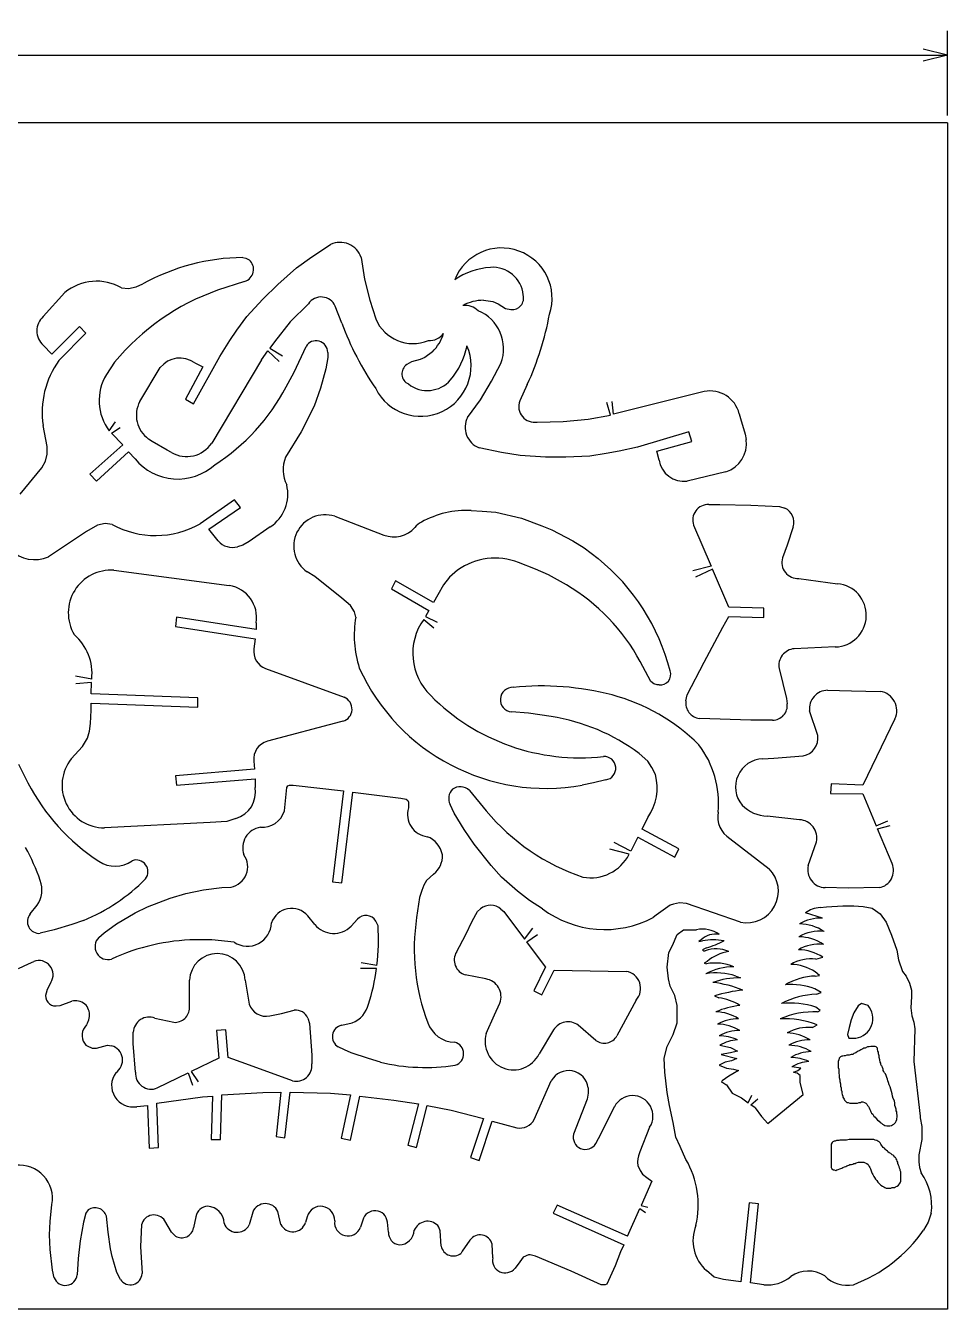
# Model space of a CAD drawing. Extents: x -78 to 327, y -11 to 277.
# Drawn here: x 159.8 to 327.1, y -11.2 to 221.7 of the extents above; entities that cross this region are included whole.
import ezdxf

# ---------------------------------------------------------------- set-up
doc = ezdxf.new("R2010")
doc.units = 0
doc.linetypes.add('CONTINUOUS1', pattern=[0])
doc.layers.get('0').update_dxf_attribs({"linetype": 'CONTINUOUS'})
doc.dimstyles.get("Standard").update_dxf_attribs({"dimtxt": 2.5, "dimasz": 2.5, "dimexe": 1.25, "dimexo": 0.625, "dimtad": 1, "dimcen": 2.5, "dimazin": 3, "dimtfac": 1, "dimtmove": 0, "dimatfit": 3})

# ---------------------------------------------------------------- blocks, each defined once
blk = doc.blocks.new('*D2')
at = {"color": 5, "linetype": 'CONTINUOUS1'}
for p, q in [((-54.06, 205.34), (-54.06, 220.7)), ((327.12, 205.34), (327.12, 220.7)), ((-54.06, 216.32), (-49.68, 217.42)), ((327.12, 216.32), (322.74, 217.42)), ((-54.06, 216.32), (-49.68, 215.23)), ((-54.06, 216.32), (327.12, 216.32)), ((327.12, 216.32), (322.74, 215.23))]:
    blk.add_line(p, q, dxfattribs=at)
at = {"color": 7}
blk.add_text('381,17', height=4.322, dxfattribs=at).set_placement((127.75, 217.28))

msp = doc.modelspace()

# ---------------------------------------------------------------- linework, layer by layer
at = {"layer": 'Offen', "color": 4, "linetype": 'CONTINUOUS'}
for p, q in [((211.782, 179.72), (215.182, 181.952)), ((199.245, 179.614), (199.776, 179.508)), ((199.776, 179.508), (200.413, 179.189)), ((209.02, 177.702), (211.782, 179.72)), ((220.707, 179.614), (221.345, 175.683)), ((205.62, 174.727), (209.02, 177.702)), ((179.907, 174.302), (181.076, 174.833)), ((199.563, 175.258), (194.676, 173.664)), ((202.857, 172.07), (205.62, 174.727)), ((221.345, 175.683), (222.301, 171.858)), ((163.013, 168.883), (166.945, 173.239)), ((177.251, 174.089), (178.526, 173.983)), ((178.526, 173.983), (179.907, 174.302)), ((199.988, 168.883), (202.857, 172.07)), ((211.145, 171.22), (207.851, 167.927)), ((217.201, 167.714), (216.032, 170.795)), ((222.301, 171.858), (223.363, 168.458)), ((242.913, 171.858), (244.613, 171.645)), ((244.613, 171.645), (245.57, 171.22)), ((245.57, 171.22), (246.951, 170.37)), ((246.951, 170.37), (247.907, 170.158)), ((198.182, 166.439), (199.988, 168.883)), ((207.851, 167.927), (204.982, 164.314)), ((169.601, 167.077), (164.607, 162.083)), ((165.882, 160.914), (170.77, 165.908)), ((170.77, 165.908), (169.601, 167.077)), ((196.907, 164.527), (198.182, 166.439)), ((164.607, 162.083), (163.013, 163.677)), ((195.101, 161.658), (196.907, 164.527)), ((204.982, 164.314), (204.161, 163.157)), ((204.161, 163.157), (206.466, 161.744)), ((208.595, 158.789), (210.72, 163.464)), ((190.32, 153.052), (195.101, 161.658)), ((202.645, 161.02), (193.613, 145.933)), ((202.645, 161.02), (203.813, 162.667)), ((203.813, 162.667), (205.864, 160.747)), ((214.651, 161.445), (214.332, 159.427)), ((214.651, 162.402), (214.651, 161.445)), ((229.845, 160.702), (228.995, 160.17)), ((231.438, 161.127), (229.845, 160.702)), ((232.288, 161.445), (231.438, 161.127)), ((233.67, 162.508), (232.288, 161.445)), ((175.976, 160.595), (174.488, 158.364)), ((180.545, 153.477), (184.263, 159.639)), ((192.02, 159.745), (188.832, 153.902)), ((190.532, 160.489), (192.02, 159.745)), ((207.107, 156.133), (208.595, 158.789)), ((214.332, 159.427), (213.376, 155.92)), ((244.401, 157.195), (246.101, 160.383)), ((242.382, 153.795), (244.401, 157.195)), ((250.882, 156.558), (249.501, 153.583)), ((188.832, 153.902), (190.32, 153.052)), ((213.376, 155.92), (212.207, 152.627)), ((240.045, 150.608), (242.382, 153.795)), ((282.97, 155.283), (266.547, 151.177)), ((212.207, 152.627), (209.87, 147.952)), ((265.97, 151.033), (265.311, 153.329)), ((266.547, 151.177), (266.266, 153.472)), ((163.757, 145.295), (163.013, 149.12)), ((175.02, 148.164), (176.154, 149.774)), ((252.688, 149.758), (257.363, 149.864)), ((257.363, 149.864), (261.932, 150.289)), ((261.932, 150.289), (265.97, 151.033)), ((289.345, 151.245), (289.557, 150.395)), ((289.557, 150.395), (290.407, 147.527)), ((175.439, 147.726), (176.975, 148.774)), ((177.463, 145.614), (175.439, 147.726)), ((209.87, 147.952), (207.001, 143.383)), ((280.207, 147.952), (270.857, 145.189)), ((280.738, 146.252), (280.207, 147.952)), ((290.407, 147.527), (290.62, 146.57)), ((163.757, 143.914), (163.757, 145.295)), ((177.463, 145.614), (171.513, 140.302)), ((182.776, 146.252), (182.138, 146.677)), ((185.538, 144.658), (182.776, 146.252)), ((186.282, 144.233), (185.538, 144.658)), ((246.207, 144.233), (242.17, 145.083)), ((267.563, 144.445), (265.226, 144.02)), ((270.857, 145.189), (267.563, 144.445)), ((274.363, 144.445), (280.738, 146.252)), ((274.788, 142.852), (274.363, 144.445)), ((162.801, 141.47), (163.438, 142.639)), ((163.438, 142.639), (163.757, 143.914)), ((172.682, 139.027), (178.526, 144.339)), ((178.526, 144.339), (179.695, 143.064)), ((249.607, 143.702), (246.207, 144.233)), ((254.176, 143.383), (249.607, 143.702)), ((257.895, 143.383), (254.176, 143.383)), ((262.251, 143.595), (257.895, 143.383)), ((265.226, 144.02), (262.251, 143.595)), ((158.87, 136.689), (162.801, 141.47)), ((171.513, 140.302), (172.682, 139.027)), ((286.901, 140.727), (279.888, 139.027)), ((197.757, 135.627), (191.488, 131.27)), ((198.82, 134.245), (197.757, 135.627)), ((193.082, 130.314), (198.82, 134.245)), ((240.682, 133.714), (242.701, 133.608)), ((242.701, 133.608), (245.145, 133.395)), ((245.145, 133.395), (249.82, 132.333)), ((283.82, 134.777), (285.838, 134.777)), ((285.838, 134.777), (291.47, 134.67)), ((291.47, 134.67), (296.676, 134.458)), ((296.676, 134.458), (297.632, 134.139)), ((172.895, 131.058), (170.876, 129.889)), ((174.276, 131.377), (172.895, 131.058)), ((175.551, 131.164), (174.276, 131.377)), ((204.238, 130.739), (200.413, 128.083)), ((215.926, 132.652), (224.851, 129.252)), ((249.82, 132.333), (253.538, 130.952)), ((253.538, 130.952), (255.345, 130.208)), ((281.057, 131.058), (284.245, 123.62)), ((299.12, 130.739), (298.057, 127.445)), ((170.876, 129.889), (163.97, 125.32)), ((194.782, 128.189), (193.082, 130.314)), ((255.345, 130.208), (259.17, 128.189)), ((259.17, 128.189), (261.188, 126.914)), ((199.245, 127.445), (198.288, 127.127)), ((200.413, 128.083), (199.245, 127.445)), ((261.188, 126.914), (263.738, 125.002)), ((298.057, 127.445), (297.207, 125.108)), ((252.37, 123.089), (249.288, 124.258)), ((284.245, 123.62), (280.945, 122.756)), ((175.87, 122.877), (196.801, 120.114)), ((212.313, 121.708), (210.932, 122.558)), ((217.201, 117.777), (212.313, 121.708)), ((236.751, 121.602), (235.688, 120.22)), ((238.238, 122.877), (236.751, 121.602)), ((254.707, 122.027), (252.37, 123.089)), ((258.001, 120.22), (254.707, 122.027)), ((284.482, 123.067), (281.438, 121.637)), ((287.432, 116.183), (284.482, 123.067)), ((300.182, 121.389), (307.195, 120.433)), ((226.976, 120.964), (226.232, 119.477)), ((226.232, 119.477), (233.032, 115.545)), ((233.882, 117.033), (226.976, 120.964)), ((235.688, 120.22), (234.626, 118.414)), ((218.795, 116.502), (217.201, 117.777)), ((219.538, 115.333), (218.795, 116.502)), ((234.626, 118.414), (233.882, 117.033)), ((187.238, 114.377), (187.026, 112.677)), ((201.688, 112.145), (187.238, 114.377)), ((219.751, 114.377), (219.538, 115.333)), ((233.032, 115.545), (232.387, 114.469)), ((232.387, 114.469), (234.521, 113.47)), ((286.37, 112.57), (287.432, 114.483)), ((293.807, 115.97), (287.432, 116.183)), ((287.432, 114.483), (293.807, 114.27)), ((293.807, 114.27), (293.807, 115.97)), ((187.026, 112.677), (201.476, 110.445)), ((201.688, 113.314), (201.688, 112.145)), ((232.076, 113.952), (233.889, 112.394)), ((282.97, 106.195), (286.37, 112.57)), ((201.476, 110.445), (201.263, 108.639)), ((306.77, 108.958), (299.332, 108.639)), ((203.388, 105.027), (217.626, 99.82)), ((273.301, 102.689), (271.388, 106.302)), ((279.888, 100.245), (282.97, 106.195)), ((296.57, 105.027), (297.951, 99.608)), ((171.832, 103.114), (168.914, 103.667)), ((171.808, 102.513), (168.937, 102.252)), ((171.726, 100.458), (171.808, 102.513)), ((273.832, 102.264), (273.301, 102.689)), ((191.063, 99.714), (171.726, 100.458)), ((274.47, 102.052), (273.832, 102.264)), ((274.788, 102.052), (274.47, 102.052)), ((279.676, 99.183), (279.888, 100.245)), ((305.388, 101.095), (309.745, 100.989)), ((309.745, 100.989), (314.951, 100.883)), ((171.726, 97.483), (171.726, 98.758)), ((171.726, 98.758), (191.063, 98.014)), ((191.063, 98.014), (191.063, 99.714)), ((297.951, 99.608), (298.057, 98.652)), ((171.62, 95.039), (171.726, 97.483)), ((251.095, 96.952), (248.013, 97.164)), ((255.238, 96.314), (251.095, 96.952)), ((291.47, 95.677), (282.12, 95.995)), ((295.401, 95.677), (291.47, 95.677)), ((303.582, 92.914), (302.095, 97.377)), ((317.607, 95.889), (311.763, 83.883)), ((171.088, 92.383), (171.407, 93.658)), ((171.407, 93.658), (171.62, 95.039)), ((216.988, 95.358), (203.707, 91.852)), ((217.413, 95.464), (216.988, 95.358)), ((168.113, 88.664), (170.132, 90.895)), ((170.132, 90.895), (171.088, 92.383)), ((272.77, 88.239), (271.176, 89.62)), ((293.595, 88.664), (295.613, 88.77)), ((295.613, 88.77), (300.926, 89.195)), ((158.551, 87.708), (160.251, 84.308)), ((201.37, 86.752), (187.026, 85.583)), ((201.263, 88.239), (201.37, 86.752)), ((273.513, 87.07), (272.77, 88.239)), ((274.151, 85.795), (273.513, 87.07)), ((187.026, 85.583), (187.238, 83.883)), ((187.238, 83.883), (201.476, 85.052)), ((201.476, 85.052), (201.476, 83.458)), ((207.426, 83.777), (207.745, 83.883)), ((207.745, 83.883), (208.382, 83.883)), ((208.382, 83.883), (217.52, 82.82)), ((262.888, 84.308), (260.87, 83.883)), ((265.12, 84.839), (262.888, 84.308)), ((306.026, 84.095), (305.92, 82.395)), ((311.763, 83.883), (306.026, 84.095)), ((206.788, 79.208), (207.213, 83.458)), ((207.213, 83.458), (207.426, 83.777)), ((217.52, 82.82), (215.501, 66.352)), ((217.201, 66.139), (219.22, 82.608)), ((219.22, 82.608), (227.932, 81.545)), ((227.932, 81.545), (228.888, 81.333)), ((240.363, 82.927), (243.445, 79.208)), ((305.92, 82.395), (311.763, 82.289)), ((311.763, 82.289), (314.187, 76.522)), ((228.888, 81.333), (229.207, 81.12)), ((229.207, 81.12), (229.313, 80.802)), ((229.313, 80.802), (229.313, 79.739)), ((237.601, 78.783), (236.857, 80.377)), ((193.295, 77.083), (174.17, 76.127)), ((196.376, 77.295), (193.295, 77.083)), ((197.97, 77.827), (196.376, 77.295)), ((239.407, 75.808), (237.601, 78.783)), ((271.707, 75.914), (272.77, 78.039)), ((300.288, 77.614), (294.445, 78.252)), ((314.187, 76.522), (316.335, 77.413)), ((241.213, 73.152), (239.407, 75.808)), ((278.401, 72.302), (271.707, 75.914)), ((314.42, 75.967), (316.759, 76.564)), ((317.076, 69.645), (314.42, 75.967)), ((244.295, 69.327), (241.213, 73.152)), ((269.37, 71.345), (265.84, 72.29)), ((269.65, 71.886), (266.642, 73.456)), ((270.963, 74.427), (269.65, 71.886)), ((270.963, 74.427), (277.657, 70.814)), ((277.657, 70.814), (278.401, 72.302)), ((287.645, 74.214), (294.763, 68.689)), ((301.882, 69.327), (303.37, 73.577)), ((233.882, 67.733), (232.607, 66.564)), ((246.207, 67.202), (244.295, 69.327)), ((192.126, 64.864), (195.42, 65.289)), ((195.42, 65.289), (197.12, 65.395)), ((215.501, 66.352), (217.201, 66.139)), ((232.076, 65.714), (231.757, 64.758)), ((232.607, 66.564), (232.076, 65.714)), ((249.076, 64.652), (246.207, 67.202)), ((309.107, 65.183), (304.963, 65.289)), ((314.738, 65.289), (309.107, 65.183)), ((181.926, 61.783), (186.07, 63.377)), ((186.07, 63.377), (188.938, 64.227)), ((188.938, 64.227), (192.126, 64.864)), ((231.332, 63.483), (230.801, 59.87)), ((231.757, 64.758), (231.332, 63.483)), ((251.307, 62.952), (249.076, 64.652)), ((253.645, 61.464), (251.307, 62.952)), ((160.676, 60.508), (161.951, 62.102)), ((176.295, 58.702), (179.695, 60.72)), ((179.695, 60.72), (181.926, 61.783)), ((240.895, 59.233), (241.851, 60.933)), ((241.851, 60.933), (242.382, 61.464)), ((246.101, 61.358), (246.632, 60.933)), ((246.632, 60.933), (250.404, 55.939)), ((276.807, 62.102), (274.257, 60.295)), ((277.445, 62.314), (276.807, 62.102)), ((278.507, 62.527), (277.445, 62.314)), ((279.782, 62.42), (278.507, 62.527)), ((289.557, 59.02), (279.782, 62.42)), ((304.432, 59.764), (301.351, 60.72)), ((304.007, 61.677), (305.176, 61.783)), ((305.176, 61.783), (308.151, 61.995)), ((308.151, 61.995), (310.17, 61.995)), ((310.17, 61.995), (311.87, 61.889)), ((311.87, 61.889), (313.463, 61.57)), ((313.463, 61.57), (314.101, 61.145)), ((314.101, 61.145), (314.951, 60.508)), ((168.22, 58.595), (165.032, 57.639)), ((170.345, 59.339), (168.22, 58.595)), ((174.063, 57.108), (176.295, 58.702)), ((212.313, 58.595), (211.038, 60.189)), ((220.07, 59.552), (218.901, 58.277)), ((223.788, 58.383), (223.363, 59.233)), ((239.726, 56.789), (240.895, 59.233)), ((274.257, 60.295), (273.726, 59.87)), ((314.951, 60.508), (316.013, 59.02)), ((316.013, 59.02), (316.97, 56.683)), ((163.757, 57.32), (162.482, 57.002)), ((165.032, 57.639), (163.757, 57.32)), ((173.107, 56.258), (174.063, 57.108)), ((238.026, 53.602), (239.726, 56.789)), ((250.404, 55.939), (251.857, 57.905)), ((250.778, 55.444), (252.738, 56.769)), ((277.232, 54.77), (278.082, 56.789)), ((278.082, 56.789), (279.251, 57.639)), ((279.251, 57.639), (281.588, 57.639)), ((316.97, 56.683), (317.926, 53.92)), ((193.613, 55.833), (190.638, 55.833)), ((197.651, 55.408), (193.613, 55.833)), ((254.176, 50.945), (250.778, 55.444)), ((276.595, 53.495), (277.232, 54.77)), ((282.438, 55.833), (282.013, 55.514)), ((282.013, 55.514), (282.651, 55.62)), ((283.395, 54.345), (282.651, 54.027)), ((282.651, 54.027), (282.863, 53.814)), ((282.863, 53.814), (283.182, 53.814)), ((317.926, 53.92), (318.245, 52.22)), ((158.551, 50.627), (160.357, 51.477)), ((160.357, 51.477), (161.313, 51.902)), ((223.597, 51.185), (220.739, 51.626)), ((276.276, 50.839), (276.595, 53.495)), ((283.501, 51.902), (282.97, 51.583)), ((282.97, 51.583), (283.395, 51.477)), ((303.263, 52.327), (304.538, 52.645)), ((318.245, 52.22), (318.988, 50.095)), ((223.522, 50.595), (220.629, 50.595)), ((243.338, 48.714), (239.62, 49.458)), ((254.176, 50.945), (252.051, 46.589)), ((253.538, 45.845), (255.77, 50.308)), ((255.77, 50.308), (268.838, 50.095)), ((276.488, 48.714), (276.276, 50.839)), ((288.707, 49.245), (289.557, 48.927)), ((303.901, 49.352), (303.157, 49.989)), ((303.157, 49.245), (303.901, 49.352)), ((318.988, 50.095), (319.626, 49.245)), ((319.626, 49.245), (320.263, 47.97)), ((163.757, 46.802), (163.545, 46.164)), ((164.395, 48.077), (163.757, 46.802)), ((189.576, 47.12), (189.576, 48.502)), ((189.576, 43.508), (189.576, 47.12)), ((199.67, 48.502), (200.413, 44.145)), ((252.051, 46.589), (253.538, 45.845)), ((276.807, 47.439), (276.488, 48.714)), ((277.657, 45.739), (276.807, 47.439)), ((304.22, 46.27), (303.051, 46.908)), ((320.263, 47.97), (320.582, 46.695)), ((320.582, 46.695), (320.582, 45.527)), ((166.095, 43.933), (168.22, 44.677)), ((244.932, 42.233), (245.888, 44.358)), ((270.645, 44.889), (267.138, 38.408)), ((278.082, 43.933), (277.657, 45.739)), ((284.882, 45.633), (285.626, 45.314)), ((303.37, 45.952), (304.22, 46.27)), ((311.551, 44.252), (310.913, 43.827)), ((312.72, 43.933), (311.551, 44.252)), ((320.582, 45.527), (320.476, 43.508)), ((165.351, 43.827), (166.095, 43.933)), ((204.132, 42.02), (206.257, 42.445)), ((206.257, 42.445), (208.595, 43.083)), ((243.445, 38.833), (244.932, 42.233)), ((278.082, 40.745), (278.082, 43.933)), ((304.007, 42.977), (303.263, 43.614)), ((303.582, 42.764), (304.007, 42.977)), ((310.17, 42.552), (309.638, 41.277)), ((310.913, 43.827), (310.17, 42.552)), ((320.476, 43.508), (320.688, 42.02)), ((320.688, 42.02), (321.007, 40.852)), ((170.876, 40.427), (170.557, 40.002)), ((171.088, 40.745), (170.876, 40.427)), ((183.307, 41.595), (186.707, 40.852)), ((211.038, 41.595), (211.357, 40.639)), ((211.357, 40.639), (211.782, 34.902)), ((217.201, 40.32), (219.113, 40.745)), ((263.313, 37.558), (260.126, 40.32)), ((277.338, 38.62), (278.082, 40.745)), ((302.626, 39.895), (303.476, 40.427)), ((309.32, 39.895), (309.001, 38.62)), ((309.638, 41.277), (309.32, 39.895)), ((321.007, 40.852), (321.22, 39.683)), ((321.22, 39.683), (321.007, 33.733)), ((179.376, 37.027), (179.376, 39.045)), ((196.163, 39.47), (194.463, 39.364)), ((194.463, 39.364), (194.888, 34.37)), ((196.588, 34.477), (196.163, 39.47)), ((255.663, 39.47), (253.007, 35.114)), ((276.276, 36.495), (277.338, 38.62)), ((309.001, 38.62), (309.213, 37.983)), ((309.213, 37.983), (310.488, 37.983)), ((170.77, 36.708), (170.982, 36.602)), ((170.982, 36.602), (171.938, 36.177)), ((171.938, 36.177), (172.682, 36.177)), ((172.682, 36.177), (174.701, 36.708)), ((174.701, 36.708), (175.445, 36.602)), ((179.801, 31.82), (179.376, 37.027)), ((217.732, 35.858), (216.563, 36.389)), ((218.901, 35.327), (217.732, 35.858)), ((222.088, 34.264), (218.901, 35.327)), ((275.745, 34.37), (276.276, 36.495)), ((285.838, 36.708), (287.751, 36.283)), ((287.751, 35.327), (286.051, 35.008)), ((286.051, 35.008), (288.92, 34.264)), ((287.751, 36.283), (289.026, 35.645)), ((289.026, 35.645), (287.751, 35.327)), ((309.638, 35.008), (309.32, 34.902)), ((309.957, 35.008), (309.638, 35.008)), ((310.17, 35.22), (309.957, 35.008)), ((310.488, 35.327), (310.17, 35.22)), ((310.807, 35.539), (310.488, 35.327)), ((311.232, 35.752), (310.807, 35.539)), ((311.445, 35.858), (311.232, 35.752)), ((311.657, 35.964), (311.445, 35.858)), ((311.763, 36.07), (311.657, 35.964)), ((311.976, 36.177), (311.763, 36.07)), ((312.188, 36.177), (311.976, 36.177)), ((312.613, 36.389), (312.188, 36.177)), ((312.932, 36.389), (312.613, 36.389)), ((313.251, 36.495), (312.932, 36.389)), ((313.463, 36.495), (313.251, 36.495)), ((313.782, 36.495), (313.463, 36.495)), ((313.995, 36.495), (313.782, 36.495)), ((314.207, 36.389), (313.995, 36.495)), ((314.42, 36.177), (314.207, 36.389)), ((314.42, 35.964), (314.42, 36.177)), ((314.526, 35.645), (314.42, 35.964)), ((314.632, 35.433), (314.526, 35.645)), ((314.632, 35.114), (314.632, 35.433)), ((314.738, 34.795), (314.632, 35.114)), ((194.888, 34.37), (189.848, 31.922)), ((199.776, 33.308), (196.588, 34.477)), ((208.276, 30.227), (199.776, 33.308)), ((211.782, 34.902), (211.782, 33.308)), ((224.213, 33.627), (222.088, 34.264)), ((275.851, 31.82), (275.745, 34.37)), ((286.795, 33.627), (285.732, 33.095)), ((285.732, 33.095), (287.007, 32.564)), ((287.963, 33.839), (286.795, 33.627)), ((288.92, 34.264), (287.963, 33.839)), ((300.501, 32.564), (298.907, 32.777)), ((307.407, 34.052), (307.301, 33.733)), ((307.301, 33.733), (307.301, 33.52)), ((307.301, 33.52), (307.301, 33.202)), ((307.301, 33.202), (307.301, 32.989)), ((307.301, 32.989), (307.301, 32.67)), ((307.301, 32.67), (307.407, 32.352)), ((307.513, 34.37), (307.407, 34.052)), ((307.726, 34.583), (307.513, 34.37)), ((307.938, 34.689), (307.726, 34.583)), ((308.151, 34.689), (307.938, 34.689)), ((308.363, 34.795), (308.151, 34.689)), ((308.576, 34.795), (308.363, 34.795)), ((308.895, 34.902), (308.576, 34.795)), ((309.107, 34.902), (308.895, 34.902)), ((309.32, 34.902), (309.107, 34.902)), ((314.738, 34.477), (314.738, 34.795)), ((314.845, 34.052), (314.738, 34.477)), ((314.951, 33.627), (314.845, 34.052)), ((315.057, 33.414), (314.951, 33.627)), ((315.057, 33.202), (315.057, 33.414)), ((315.163, 32.989), (315.057, 33.202)), ((315.27, 32.883), (315.163, 32.989)), ((315.376, 32.67), (315.27, 32.883)), ((315.482, 32.352), (315.376, 32.67)), ((321.007, 33.733), (322.176, 23.852)), ((183.732, 28.952), (189.31, 31.661)), ((189.31, 31.661), (190.133, 29.437)), ((189.848, 31.922), (191.169, 30.05)), ((276.276, 28.102), (275.851, 31.82)), ((287.432, 31.077), (286.263, 30.227)), ((287.007, 32.564), (288.282, 32.352)), ((288.176, 31.502), (287.432, 31.077)), ((289.238, 32.139), (288.176, 31.502)), ((288.282, 32.352), (289.238, 32.139)), ((299.226, 31.82), (299.545, 31.927)), ((299.545, 31.714), (299.226, 31.82)), ((299.545, 31.927), (299.97, 32.139)), ((299.863, 31.608), (299.545, 31.714)), ((300.182, 31.395), (299.863, 31.608)), ((299.97, 32.139), (300.501, 32.564)), ((300.395, 31.183), (300.182, 31.395)), ((300.395, 30.014), (300.395, 31.183)), ((307.407, 32.352), (307.407, 32.033)), ((307.407, 32.033), (307.407, 31.608)), ((307.407, 31.608), (307.513, 31.289)), ((307.513, 31.289), (307.513, 30.864)), ((307.513, 30.864), (307.62, 30.439)), ((307.62, 30.439), (307.62, 30.12)), ((315.482, 32.139), (315.482, 32.352)), ((315.588, 31.927), (315.482, 32.139)), ((315.695, 31.714), (315.588, 31.927)), ((315.907, 31.502), (315.695, 31.714)), ((316.013, 31.183), (315.907, 31.502)), ((316.12, 30.864), (316.013, 31.183)), ((316.226, 30.545), (316.12, 30.864)), ((316.332, 30.227), (316.226, 30.545)), ((195.42, 27.677), (202.857, 28.102)), ((202.857, 28.102), (206.151, 28.208)), ((206.151, 28.208), (205.301, 20.133)), ((206.895, 19.92), (207.851, 28.208)), ((207.851, 28.208), (215.182, 27.995)), ((215.182, 27.995), (218.795, 27.677)), ((252.157, 23.214), (255.238, 30.227)), ((261.932, 27.995), (261.72, 26.933)), ((261.932, 28.952), (261.932, 27.995)), ((276.701, 25.764), (276.276, 28.102)), ((286.263, 30.227), (286.157, 30.014)), ((286.157, 30.014), (286.37, 29.908)), ((286.37, 29.908), (286.582, 29.802)), ((286.582, 29.802), (286.901, 29.589)), ((286.901, 29.589), (287.007, 29.483)), ((287.007, 29.483), (288.07, 27.995)), ((288.07, 27.995), (289.77, 27.145)), ((300.926, 27.783), (300.395, 30.014)), ((307.62, 30.12), (307.726, 29.695)), ((307.726, 29.695), (307.726, 29.27)), ((307.726, 29.27), (307.832, 28.952)), ((307.832, 28.952), (307.832, 28.633)), ((307.832, 28.633), (307.938, 28.314)), ((307.938, 28.314), (307.938, 27.995)), ((307.938, 27.995), (308.045, 27.783)), ((316.438, 29.908), (316.332, 30.227)), ((316.545, 29.483), (316.438, 29.908)), ((316.757, 29.164), (316.545, 29.483)), ((316.863, 28.739), (316.757, 29.164)), ((316.97, 28.314), (316.863, 28.739)), ((317.076, 27.889), (316.97, 28.314)), ((180.013, 25.552), (181.926, 25.764)), ((181.926, 25.764), (182.245, 18.008)), ((183.626, 26.189), (191.913, 27.358)), ((183.945, 18.114), (183.626, 26.189)), ((191.913, 27.358), (193.72, 27.464)), ((193.72, 27.464), (193.507, 19.602)), ((195.207, 19.602), (195.42, 27.677)), ((218.795, 27.677), (217.095, 19.814)), ((218.795, 19.495), (220.495, 27.464)), ((220.495, 27.464), (226.657, 26.72)), ((226.657, 26.72), (231.12, 26.083)), ((231.12, 26.083), (229.207, 18.539)), ((230.801, 18.114), (232.713, 25.764)), ((232.713, 25.764), (237.07, 24.914)), ((261.72, 26.933), (259.276, 20.558)), ((277.338, 22.683), (276.701, 25.764)), ((289.77, 27.145), (290.992, 26.242)), ((290.992, 26.242), (291.653, 27.651)), ((291.48, 25.882), (292.713, 26.992)), ((292.213, 25.339), (291.48, 25.882)), ((294.551, 22.47), (300.926, 27.783)), ((308.045, 27.783), (308.151, 27.464)), ((308.151, 27.464), (308.151, 27.252)), ((308.151, 27.252), (308.363, 26.933)), ((308.363, 26.933), (308.47, 26.72)), ((308.47, 26.72), (308.682, 26.508)), ((308.682, 26.508), (308.895, 26.295)), ((308.895, 26.295), (309.107, 26.295)), ((309.107, 26.295), (309.426, 26.189)), ((309.426, 26.189), (309.638, 26.189)), ((309.638, 26.189), (309.957, 26.189)), ((309.957, 26.189), (310.276, 26.189)), ((310.276, 26.189), (310.595, 26.189)), ((310.595, 26.189), (310.807, 26.189)), ((310.807, 26.189), (311.126, 26.295)), ((311.126, 26.295), (311.338, 26.295)), ((311.338, 26.295), (311.551, 26.402)), ((311.551, 26.402), (311.763, 26.402)), ((311.763, 26.402), (312.082, 26.295)), ((312.082, 26.295), (312.295, 26.189)), ((312.295, 26.189), (312.507, 25.977)), ((312.507, 25.977), (312.613, 25.764)), ((312.613, 25.764), (312.826, 25.552)), ((317.182, 27.464), (317.076, 27.889)), ((317.288, 27.039), (317.182, 27.464)), ((317.501, 26.614), (317.288, 27.039)), ((317.607, 26.189), (317.501, 26.614)), ((317.607, 25.764), (317.607, 26.189)), ((317.713, 25.445), (317.607, 25.764)), ((237.07, 24.914), (242.913, 23.427)), ((242.913, 23.427), (240.576, 16.308)), ((264.27, 20.664), (266.713, 25.552)), ((292.213, 25.339), (293.382, 23.745)), ((293.382, 23.745), (294.551, 22.47)), ((312.826, 25.552), (312.932, 25.339)), ((312.932, 25.339), (313.038, 25.02)), ((313.038, 25.02), (313.145, 24.808)), ((313.145, 24.808), (313.251, 24.595)), ((313.251, 24.595), (313.357, 24.383)), ((313.357, 24.383), (313.57, 24.17)), ((313.57, 24.17), (313.782, 23.852)), ((313.782, 23.852), (313.995, 23.639)), ((313.995, 23.639), (314.207, 23.427)), ((314.207, 23.427), (314.42, 23.108)), ((317.82, 25.127), (317.713, 25.445)), ((317.82, 24.808), (317.82, 25.127)), ((317.926, 24.595), (317.82, 24.808)), ((317.926, 24.383), (317.926, 24.595)), ((318.032, 23.958), (317.926, 24.383)), ((317.926, 23.427), (318.032, 23.639)), ((317.926, 23.214), (317.926, 23.427)), ((318.032, 23.639), (318.032, 23.958)), ((322.176, 23.852), (322.176, 23.533)), ((322.176, 23.533), (322.495, 21.939)), ((242.17, 15.777), (244.507, 22.895)), ((244.507, 22.895), (248.97, 21.727)), ((273.088, 21.833), (271.282, 17.37)), ((277.87, 20.027), (277.338, 22.683)), ((314.42, 23.108), (314.738, 22.895)), ((314.738, 22.895), (314.951, 22.683)), ((314.951, 22.683), (315.163, 22.577)), ((315.163, 22.577), (315.376, 22.364)), ((315.376, 22.364), (315.588, 22.258)), ((315.588, 22.258), (315.801, 22.152)), ((315.801, 22.152), (316.12, 22.045)), ((316.12, 22.045), (316.332, 22.045)), ((316.332, 22.045), (316.651, 22.045)), ((316.651, 22.045), (316.97, 22.152)), ((316.97, 22.152), (317.182, 22.258)), ((317.182, 22.258), (317.395, 22.364)), ((317.395, 22.364), (317.501, 22.47)), ((317.501, 22.47), (317.713, 22.683)), ((317.713, 22.683), (317.82, 22.895)), ((317.82, 22.895), (317.926, 23.214)), ((322.495, 21.939), (322.495, 19.602)), ((193.507, 19.602), (195.207, 19.602)), ((205.301, 20.133), (206.895, 19.92)), ((217.095, 19.814), (218.795, 19.495)), ((263.313, 18.858), (264.27, 20.664)), ((278.613, 18.327), (277.87, 20.027)), ((306.238, 19.07), (306.026, 18.752)), ((306.026, 18.752), (306.026, 18.645)), ((306.026, 18.645), (306.026, 18.327)), ((306.345, 19.177), (306.238, 19.07)), ((306.557, 19.283), (306.345, 19.177)), ((306.77, 19.283), (306.557, 19.283)), ((306.982, 19.389), (306.77, 19.283)), ((307.407, 19.389), (306.982, 19.389)), ((307.62, 19.495), (307.407, 19.389)), ((307.938, 19.495), (307.62, 19.495)), ((308.363, 19.495), (307.938, 19.495)), ((308.788, 19.495), (308.363, 19.495)), ((309.32, 19.602), (308.788, 19.495)), ((309.851, 19.602), (309.32, 19.602)), ((310.488, 19.602), (309.851, 19.602)), ((311.02, 19.602), (310.488, 19.602)), ((311.551, 19.602), (311.02, 19.602)), ((312.082, 19.602), (311.551, 19.602)), ((312.507, 19.602), (312.082, 19.602)), ((312.932, 19.602), (312.507, 19.602)), ((313.251, 19.602), (312.932, 19.602)), ((313.463, 19.602), (313.251, 19.602)), ((313.782, 19.602), (313.463, 19.602)), ((313.995, 19.495), (313.782, 19.602)), ((314.313, 19.389), (313.995, 19.495)), ((314.526, 19.283), (314.313, 19.389)), ((314.738, 19.177), (314.526, 19.283)), ((314.951, 18.964), (314.738, 19.177)), ((315.057, 18.752), (314.951, 18.964)), ((315.163, 18.539), (315.057, 18.752)), ((322.495, 19.602), (321.963, 16.839)), ((182.245, 18.008), (183.945, 18.114)), ((229.207, 18.539), (230.801, 18.114)), ((240.576, 16.308), (242.17, 15.777)), ((271.07, 16.627), (270.963, 16.095)), ((271.282, 17.37), (271.07, 16.627)), ((279.676, 15.989), (278.613, 18.327)), ((306.026, 18.327), (306.026, 18.008)), ((306.026, 18.008), (306.026, 17.583)), ((306.026, 17.583), (306.026, 17.37)), ((306.026, 17.37), (306.026, 17.052)), ((306.026, 17.052), (306.026, 16.839)), ((306.026, 16.839), (306.026, 16.627)), ((306.026, 16.627), (306.026, 16.308)), ((306.026, 16.308), (306.026, 16.095)), ((315.376, 18.327), (315.163, 18.539)), ((315.482, 18.114), (315.376, 18.327)), ((315.695, 18.008), (315.482, 18.114)), ((315.907, 17.795), (315.695, 18.008)), ((316.013, 17.689), (315.907, 17.795)), ((316.226, 17.477), (316.013, 17.689)), ((316.332, 17.37), (316.226, 17.477)), ((316.545, 17.158), (316.332, 17.37)), ((316.863, 17.052), (316.545, 17.158)), ((317.076, 16.839), (316.863, 17.052)), ((317.288, 16.733), (317.076, 16.839)), ((317.395, 16.627), (317.288, 16.733)), ((317.607, 16.414), (317.395, 16.627)), ((317.713, 16.308), (317.607, 16.414)), ((317.82, 16.095), (317.713, 16.308)), ((321.963, 16.839), (321.963, 15.564)), ((270.963, 16.095), (270.857, 15.564)), ((270.857, 15.564), (270.857, 15.458)), ((270.857, 15.458), (270.963, 14.82)), ((270.963, 14.82), (271.282, 14.183)), ((271.282, 14.183), (271.388, 13.97)), ((306.026, 16.095), (306.026, 15.883)), ((306.026, 15.883), (306.026, 15.67)), ((306.026, 15.67), (306.026, 15.458)), ((306.026, 15.458), (306.026, 15.033)), ((306.026, 15.033), (306.026, 14.714)), ((306.026, 14.714), (306.026, 14.502)), ((306.026, 14.502), (306.132, 14.289)), ((306.132, 14.289), (306.451, 14.077)), ((306.451, 14.077), (306.557, 14.077)), ((306.557, 14.077), (306.876, 13.97)), ((306.876, 13.97), (307.088, 14.077)), ((307.088, 14.077), (307.301, 14.183)), ((307.301, 14.183), (307.62, 14.289)), ((307.62, 14.289), (307.938, 14.395)), ((307.938, 14.395), (308.151, 14.502)), ((308.151, 14.502), (308.47, 14.608)), ((308.47, 14.608), (308.682, 14.714)), ((308.682, 14.714), (308.895, 14.82)), ((308.895, 14.82), (309.213, 14.927)), ((309.213, 14.927), (309.426, 15.033)), ((309.426, 15.033), (309.745, 15.033)), ((309.745, 15.033), (309.957, 15.139)), ((309.957, 15.139), (310.17, 15.245)), ((310.17, 15.245), (310.382, 15.245)), ((310.382, 15.245), (310.595, 15.352)), ((310.595, 15.352), (311.02, 15.458)), ((311.02, 15.458), (311.338, 15.458)), ((311.338, 15.458), (311.657, 15.458)), ((311.657, 15.458), (311.976, 15.458)), ((311.976, 15.458), (312.188, 15.352)), ((312.188, 15.352), (312.507, 15.245)), ((312.507, 15.245), (312.72, 15.033)), ((312.72, 15.033), (312.932, 14.714)), ((312.932, 14.714), (313.038, 14.502)), ((313.038, 14.502), (313.145, 14.289)), ((313.145, 14.289), (313.251, 14.077)), ((313.251, 14.077), (313.357, 13.758)), ((317.926, 15.883), (317.82, 16.095)), ((318.032, 15.67), (317.926, 15.883)), ((318.138, 15.458), (318.032, 15.67)), ((318.138, 15.245), (318.138, 15.458)), ((318.245, 14.927), (318.138, 15.245)), ((318.351, 14.714), (318.245, 14.927)), ((318.457, 14.395), (318.351, 14.714)), ((318.563, 14.183), (318.457, 14.395)), ((318.563, 13.97), (318.563, 14.183)), ((321.963, 15.564), (322.07, 14.502)), ((322.07, 14.502), (322.388, 13.545)), ((271.388, 13.97), (271.813, 13.333)), ((273.513, 12.058), (271.528, 7.615)), ((271.813, 13.333), (272.557, 12.695)), ((272.557, 12.695), (273.513, 12.058)), ((313.357, 13.758), (313.463, 13.439)), ((313.463, 13.439), (313.57, 13.227)), ((313.57, 13.227), (313.782, 12.908)), ((313.782, 12.908), (313.888, 12.695)), ((313.888, 12.695), (314.101, 12.377)), ((314.101, 12.377), (314.313, 12.164)), ((314.313, 12.164), (314.526, 11.845)), ((314.526, 11.845), (314.738, 11.633)), ((318.457, 11.527), (318.563, 11.739)), ((318.67, 13.758), (318.563, 13.97)), ((318.563, 11.739), (318.67, 12.058)), ((318.67, 13.545), (318.67, 13.758)), ((318.67, 13.227), (318.67, 13.545)), ((318.67, 13.014), (318.67, 13.227)), ((318.67, 12.802), (318.67, 13.014)), ((318.67, 12.589), (318.67, 12.802)), ((318.67, 12.27), (318.67, 12.589)), ((318.67, 12.058), (318.67, 12.27)), ((314.738, 11.633), (314.951, 11.42)), ((314.951, 11.42), (315.057, 11.314)), ((315.057, 11.314), (315.376, 11.102)), ((315.376, 11.102), (315.588, 10.995)), ((315.588, 10.995), (315.801, 10.889)), ((315.801, 10.889), (316.013, 10.783)), ((316.013, 10.783), (316.226, 10.783)), ((316.226, 10.783), (316.545, 10.783)), ((316.545, 10.783), (316.863, 10.783)), ((316.863, 10.783), (317.076, 10.889)), ((317.076, 10.889), (317.288, 10.889)), ((317.288, 10.889), (317.501, 10.889)), ((317.501, 10.889), (317.713, 10.995)), ((317.713, 10.995), (318.032, 11.102)), ((318.032, 11.102), (318.245, 11.314)), ((318.245, 11.314), (318.457, 11.527)), ((164.288, 4.727), (164.607, 7.808)), ((256.301, 7.702), (255.557, 6.214)), ((269.051, 2.07), (256.301, 7.702)), ((269.051, 2.07), (271.282, 7.064)), ((271.282, 7.064), (272.362, 6.354)), ((271.528, 7.615), (272.787, 7.308)), ((291.151, 8.127), (289.663, -6.217)), ((292.851, 7.914), (291.151, 8.127)), ((291.363, -6.43), (292.851, 7.914)), ((164.182, 2.283), (164.288, 4.727)), ((170.77, 6.214), (170.345, 4.62)), ((171.195, 6.852), (170.77, 6.214)), ((174.807, 2.814), (174.488, 5.683)), ((186.282, 2.814), (185.113, 4.833)), ((190.745, 5.577), (190.32, 3.558)), ((201.051, 6.427), (200.413, 4.089)), ((206.151, 4.195), (205.62, 6.533)), ((210.932, 5.577), (210.613, 4.514)), ((221.026, 4.939), (220.601, 3.664)), ((255.557, 6.214), (268.413, 0.477)), ((324.195, 6.214), (323.663, 4.62)), ((170.345, 4.62), (169.707, 1.22)), ((175.232, -0.267), (174.807, 2.814)), ((180.863, 4.089), (180.651, 0.158)), ((187.026, 2.07), (186.282, 2.814)), ((225.701, 2.814), (225.488, 4.62)), ((234.838, 3.664), (234.626, 3.983)), ((235.051, 3.027), (234.838, 3.664)), ((235.263, 0.264), (235.051, 3.027)), ((323.663, 4.62), (322.813, 3.133)), ((164.288, -0.373), (164.182, 2.283)), ((169.707, 1.22), (169.388, -1.967)), ((180.651, 0.158), (180.97, -4.73)), ((240.47, 1.327), (239.088, -0.692)), ((244.613, -1.861), (244.507, 0.583)), ((268.413, 0.477), (267.776, -0.798)), ((164.713, -4.092), (164.288, -0.373)), ((169.388, -1.967), (169.176, -4.942)), ((175.551, -1.648), (175.232, -0.267)), ((176.401, -4.517), (175.551, -1.648)), ((239.088, -0.692), (238.876, -1.011)), ((250.138, -1.755), (249.501, -2.605)), ((251.095, -1.33), (250.138, -1.755)), ((251.413, -1.33), (251.095, -1.33)), ((252.37, -1.542), (251.413, -1.33)), ((258.851, -4.305), (252.37, -1.542)), ((267.776, -0.798), (266.82, -3.348)), ((165.032, -5.473), (164.713, -4.092)), ((177.038, -5.792), (176.401, -4.517)), ((249.501, -2.605), (248.651, -3.773)), ((264.27, -6.748), (258.851, -4.305)), ((266.82, -3.348), (265.332, -6.642)), ((284.776, -5.367), (283.395, -4.198)), ((265.013, -6.748), (264.27, -6.748)), ((265.332, -6.642), (265.013, -6.748)), ((286.476, -5.792), (284.776, -5.367)), ((289.663, -6.217), (286.476, -5.792)), ((293.807, -6.748), (291.363, -6.43))]:
    msp.add_line(p, q, dxfattribs=at)
for centre, radius, start, end in [((216.923, 178.367), 3.985, 18.23855, 115.89725), ((199.858, 140.373), 39.245, 90.89498, 118.59215), ((246.216, 172.174), 9.164, 341.77667, 158.20034), ((198.919, 177.455), 2.29, 286.35954, 49.23952), ((245.258, 164.174), 13.676, 94.48347, 123.50984), ((244.619, 172.279), 5.546, 5.54051, 94.44697), ((172.711, 166.229), 9.077, 59.98975, 129.43976), ((208.651, 133.754), 42.287, 109.29858, 140.59802), ((213.468, 169.628), 2.817, 24.48489, 145.57563), ((248.101, 172.26), 2.111, 264.7375, 15.20198), ((243.053, 163.606), 8.253, 90.96871, 117.87284), ((239.592, 167.581), 3.345, 44.99235, 96.82067), ((165.351, 166.28), 3.499, 131.92254, 228.07746), ((268.726, 186.851), 54.964, 200.37555, 214.37986), ((230.159, 171.391), 7.401, 203.34822, 291.95557), ((239.094, 163.026), 7.489, 339.33417, 67.52322), ((200.94, 179.387), 54.913, 335.43416, 349.42332), ((233.032, 167.927), 3.402, 268.21009, 321.34019), ((227.828, 168.354), 8.265, 314.9803, 342.01117), ((212.541, 162.398), 2.11, 0.10801, 149.64398), ((231.53, 159.951), 9.154, 206.8651, 23.28926), ((226.554, 166.233), 13.647, 319.71062, 348.75072), ((178.758, 151.536), 15.928, 143.93273, 188.72466), ((187.845, 156.766), 4.591, 54.17852, 141.26513), ((182.247, 153.654), 9.076, 148.73887, 217.22405), ((230.16, 158.509), 2.03, 125.04036, 245.3485), ((174.386, 173.137), 36.876, 302.39949, 332.54061), ((232.751, 161.024), 5.552, 231.74813, 319.35781), ((284.06, 149.953), 5.44, 13.74441, 101.5607), ((185.23, 150.988), 5.305, 152.02603, 234.35519), ((252.203, 152.594), 2.877, 159.88649, 279.72465), ((243.556, 148.787), 3.956, 152.59764, 249.47738), ((189.037, 149.012), 5.516, 240.04423, 326.06627), ((285.316, 145.84), 5.354, 287.22075, 7.83686), ((187.428, 149.441), 10.023, 219.50958, 312.07971), ((212.629, 141.121), 6.066, 158.10481, 206.76848), ((279.34, 143.608), 4.614, 189.43629, 276.82391), ((200.301, 136.674), 7.122, 303.56168, 13.93731), ((214.175, 127.236), 5.692, 72.08223, 235.27118), ((239.912, 116.733), 16.999, 87.40357, 119.07747), ((283.692, 131.986), 2.794, 87.38794, 199.39791), ((296.459, 131.6), 2.797, 342.06829, 65.19047), ((183.423, 145.72), 16.549, 241.59545, 299.16848), ((226.688, 133.934), 5.03, 248.58426, 318.97894), ((233.699, 127.894), 4.225, 118.99363, 139.58518), ((197.378, 130.439), 3.435, 220.91284, 285.37036), ((161.457, 131.051), 6.257, 225.40302, 293.67717), ((245.032, 113.42), 11.644, 68.55855, 125.69149), ((239.364, 95.001), 38.655, 14.38169, 50.90759), ((299.965, 124.264), 2.883, 162.99003, 274.32959), ((175.342, 115.126), 7.769, 86.10436, 210.44843), ((195.794, 114.234), 5.965, 351.12784, 80.28554), ((239.376, 88.909), 36.432, 28.51594, 59.25493), ((306.664, 114.707), 5.75, 271.05439, 84.70342), ((238.984, 111.059), 19.517, 170.21343, 197.67694), ((240.683, 107.781), 10.59, 144.36217, 226.18562), ((162.512, 104.102), 9.373, 353.95201, 49.12995), ((204.587, 108.163), 3.358, 171.84881, 249.08228), ((299.639, 105.542), 3.112, 95.65535, 189.53394), ((254.291, 120.534), 37.237, 204.43151, 280.17544), ((274.998, 103.96), 1.92, 263.74221, 19.52282), ((260.402, 126.892), 38.046, 224.68212, 276.47845), ((248.226, 99.392), 2.238, 87.27139, 264.55738), ((253.417, 50.325), 51.553, 75.5419, 95.66069), ((257.273, 66.342), 35.081, 45.15166, 75.10874), ((305.429, 97.741), 3.354, 90.69492, 186.24154), ((314.411, 97.392), 3.532, 334.80784, 81.21051), ((216.775, 97.679), 2.305, 286.07977, 68.33483), ((282.433, 98.766), 2.788, 171.39371, 263.55864), ((295.409, 98.342), 2.666, 269.81766, 6.66174), ((249.871, 61.213), 35.509, 53.12998, 81.30521), ((204.548, 88.65), 3.31, 104.71159, 187.13402), ((268.09, 80.606), 17.504, 354.71988, 37.30247), ((300.395, 92.383), 3.231, 279.46232, 9.46232), ((174.179, 83.863), 7.736, 141.63764, 269.92817), ((264.802, 86.954), 2.138, 278.5447, 92.87648), ((293.802, 83.552), 5.117, 92.31888, 219.8908), ((193.841, 101.716), 37.833, 207.39554, 236.76759), ((265.129, 83.401), 9.335, 324.94246, 14.86254), ((196.582, 82.598), 4.969, 286.21554, 9.96825), ((239.09, 81.447), 2.476, 136.88973, 205.61794), ((238.691, 81.118), 2.463, 47.22903, 124.8806), ((202.782, 80.398), 4.18, 265.20078, 343.45965), ((233.234, 78.586), 4.087, 163.61577, 262.67822), ((273.3, 103.999), 38.806, 219.70551, 251.48402), ((294.67, 84.94), 6.692, 224.24846, 268.07406), ((290.082, 78.16), 4.638, 169.62556, 238.29942), ((300.106, 74.281), 3.338, 347.82652, 86.87218), ((202.972, 72.528), 3.744, 98.28881, 200.1429), ((231.119, 70.39), 4.439, 11.02611, 68.94766), ((125.516, 53.905), 39.074, 18.90398, 28.54931), ((176.058, 74.534), 5.351, 236.53459, 305.47558), ((179.899, 68.169), 2.138, 323.02501, 110.12105), ((196.365, 69.087), 3.768, 281.55579, 34.84139), ((231.237, 71.051), 4.243, 308.5662, 2.5459), ((262.386, 74.919), 7.845, 259.64916, 332.89927), ((290.716, 64.633), 5.731, 258.33647, 45.06202), ((305.027, 68.532), 3.244, 165.82521, 268.87349), ((314.211, 68.377), 3.133, 279.69242, 23.87287), ((157.807, 64.858), 4.977, 326.3744, 20.04765), ((157.059, 91.353), 34.661, 292.53803, 315.09121), ((208.117, 57.629), 3.885, 41.22836, 160.67976), ((244.179, 59.233), 2.865, 47.87403, 128.85281), ((264.938, 76.451), 18.766, 233.00088, 297.92358), ((304.295, 56.71), 4.975, 93.31578, 126.28198), ((162.276, 59.114), 2.122, 138.94195, 275.56871), ((200.093, 59.019), 4.359, 235.93675, 358.61678), ((215.754, 61.462), 4.478, 219.80548, 314.65409), ((221.598, 58.166), 2.063, 31.13387, 137.81105), ((184.818, 55.816), 39.055, 353.19095, 3.76874), ((268.094, 54.138), 37.731, 171.26116, 200.78999), ((304.124, 52.356), 7.414, 87.61378, 121.14901), ((300.2, 50.515), 8.187, 56.22533, 89.37759), ((174.785, 54.595), 2.362, 135.25814, 286.21284), ((282.704, 52.55), 5.21, 54.45577, 102.35988), ((285.023, 53.08), 3.776, 79.17741, 133.201), ((303.901, 49.989), 7.38, 83.38654, 120.25644), ((300.093, 48.177), 8.187, 56.22533, 89.37759), ((191.367, 18.004), 37.836, 91.10285, 114.88638), ((240.453, 52.157), 2.825, 149.23819, 252.83683), ((284.617, 45.845), 9.971, 78.6302, 101.3698), ((285.181, 48.717), 5.475, 65.72144, 111.41436), ((277.199, 74.456), 21.043, 287.12253, 296.48029), ((288.91, 45.31), 8.527, 99.98149, 129.37224), ((303.795, 47.652), 7.38, 83.38654, 120.25644), ((299.987, 45.84), 8.187, 56.22533, 89.37759), ((162.24, 49.495), 2.579, 326.65056, 111.05619), ((194.623, 48.289), 5.051, 2.41103, 177.58897), ((284.982, 42.659), 8.96, 67.65239, 100.2027), ((302.413, 44.995), 7.38, 83.38654, 120.25644), ((298.606, 43.184), 8.187, 56.22533, 89.37759), ((184.818, 55.816), 39.055, 342.61316, 352.31774), ((268.313, 46.997), 3.143, 317.88717, 80.38012), ((288.545, 39.483), 11.464, 90.78097, 117.29151), ((285.173, 38.941), 10.893, 71.06847, 99.96231), ((289.407, 34.718), 14.21, 89.39242, 109.92737), ((303.39, 38.445), 10.803, 91.23483, 121.54425), ((242.907, 45.537), 3.206, 338.41629, 82.2702), ((282.521, 28.745), 19.439, 67.42993, 83.96951), ((292.698, 20.889), 25.949, 96.00723, 107.52935), ((298.927, 36.796), 10.92, 67.81204, 96.24874), ((165.255, 45.619), 1.795, 162.33154, 273.05694), ((168.923, 42.268), 2.509, 351.89428, 106.27695), ((284.13, 35.185), 10.239, 58.69015, 81.59942), ((303.834, 31.406), 14.553, 91.82976, 118.03308), ((298.67, 29.581), 14.766, 71.87371, 96.51284), ((186.916, 43.504), 2.66, 265.51031, 0.0845), ((203.443, 45.131), 3.186, 198.02128, 282.48895), ((208.789, 40.65), 2.44, 22.78358, 94.55903), ((217.209, 45.414), 5.042, 292.19823, 345.42992), ((292.103, 25.346), 18.775, 98.11977, 111.91695), ((284.858, 34.623), 8.144, 57.46141, 88.33313), ((303.077, 26.685), 16.087, 88.20179, 113.03752), ((309.986, 41.565), 3.617, 277.99153, 40.89638), ((172.677, 38.485), 2.607, 144.4152, 222.96757), ((168.2, 42.161), 3.217, 333.8907, 355.59906), ((182.24, 38.936), 2.866, 68.12913, 177.80968), ((217.632, 38.233), 2.131, 101.67056, 239.90739), ((237.866, 42.62), 5.383, 200.38037, 268.30897), ((258.281, 37.869), 3.068, 53.02677, 148.54183), ((289.045, 34.136), 7.356, 88.49064, 119.58184), ((285.239, 32.371), 8.163, 58.93699, 88.77433), ((297.521, 24.524), 16.981, 69.4696, 92.49176), ((301.797, 32.462), 7.479, 83.63848, 120.0045), ((248.38, 37.368), 5.148, 163.46991, 334.02908), ((264.846, 39.693), 2.628, 234.32927, 330.72835), ((289.386, 31.91), 7.455, 89.49663, 119.34491), ((285.616, 30.229), 8.18, 65.36407, 89.18722), ((289.523, 30.216), 7.464, 93.8188, 119.57969), ((297.82, 30.798), 8.144, 57.46141, 88.33313), ((302.032, 30.211), 7.455, 88.70296, 119.36953), ((174.695, 33.987), 2.72, 303.31346, 73.99163), ((237.178, 35.152), 2.153, 287.17526, 75.76234), ((298.201, 28.546), 8.163, 58.93699, 88.77433), ((302.519, 28.132), 7.408, 90.81403, 121.07677), ((208.937, 33.01), 2.861, 256.63794, 5.97928), ((232.344, 67.416), 34.754, 256.47092, 279.05512), ((298.579, 26.298), 8.18, 65.36407, 89.18722), ((302.579, 26.387), 7.369, 94.59757, 119.88535), ((179.355, 29.411), 3.915, 143.96723, 279.68766), ((182.612, 31.544), 2.824, 174.38438, 293.37694), ((258.384, 28.535), 3.572, 6.70526, 151.72614), ((269.997, 23.857), 3.695, 326.77752, 152.7096), ((249.518, 24.71), 3.033, 259.57788, 330.45591), ((261.425, 20.017), 2.216, 165.86185, 328.47084), ((158.638, 8.891), 6.067, 349.7129, 95.84779), ((265.438, 7.708), 16.471, 346.92892, 30.18219), ((313.796, 7.54), 10.483, 352.73278, 34.94861), ((172.415, 5.065), 2.164, 16.59763, 124.32906), ((192.964, 5.247), 2.244, 92.41402, 171.5604), ((192.709, 4.358), 3.136, 0.91938, 87.07045), ((203.359, 5.472), 2.497, 25.13359, 157.53085), ((213.389, 4.937), 2.539, 357.64615, 165.41156), ((183.145, 3.567), 2.341, 32.75058, 167.10191), ((218.332, 4.523), 2.426, 172.67359, 339.25392), ((223.231, 4.41), 2.267, 5.32954, 166.49923), ((232.779, 2.168), 2.589, 44.48844, 158.13142), ((188.153, 3.964), 2.204, 239.23337, 349.37573), ((198.199, 5.257), 2.503, 199.82262, 332.19555), ((208.318, 5.253), 2.412, 206.02062, 342.15061), ((227.942, 2.696), 2.244, 176.99004, 261.58878), ((227.561, 3.295), 2.819, 271.05733, 356.69606), ((288.274, 1.256), 7.318, 158.12674, 228.18834), ((300.412, 18.871), 27.377, 290.6421, 324.90926), ((237.439, 0.671), 2.213, 190.6077, 310.51223), ((242.321, 0.043), 2.252, 13.85885, 145.2662), ((246.877, -2.301), 2.306, 168.99467, 320.31298), ((301.856, -9.83), 5.556, 57.30031, 124.67521), ((167.043, -4.731), 2.143, 200.27331, 354.33821), ((178.833, -4.627), 2.14, 213.00726, 357.24075), ((294.538, -0.377), 6.413, 263.45414, 310.40089), ((308.936, -1.13), 5.73, 224.61554, 281.34341)]:
    msp.add_arc(centre, radius, start, end, dxfattribs=at)
at = {"layer": 'SchneidenUhrzeiger', "color": 93, "linetype": 'CONTINUOUS'}
for p, q in [((327.116, 204.023), (-54.055, 204.023)), ((327.116, 204.023), (327.116, -11.214)), ((327.116, -11.214), (-54.055, -11.214))]:
    msp.add_line(p, q, dxfattribs=at)

# ---------------------------------------------------------------- dimensions: what is measured, and where the dimension line sits
dim = msp.add_linear_dim(base=(127.754, 216.198), p1=(327.116, 204.023), p2=(-54.055, 204.023), dimstyle='Standard', override={"dimdec": 2, "dimtdec": 2})
dim.commit()
dim.dimension.update_dxf_attribs({"geometry": '*D2', "text_midpoint": (127.754, 216.198)})

doc.saveas('drawing.dxf')
